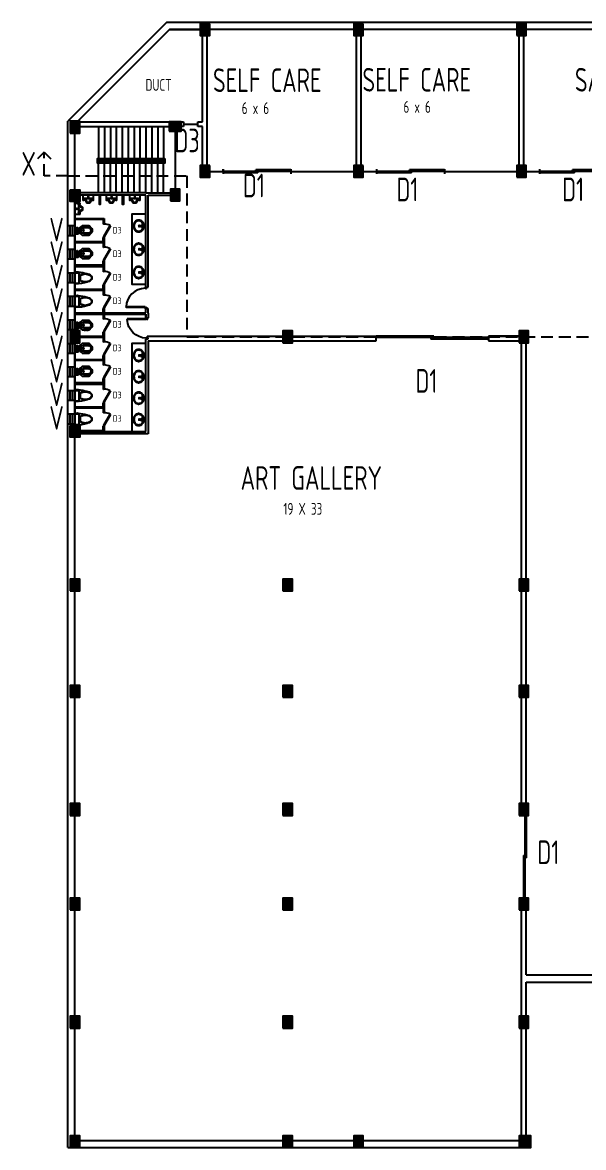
# Model space of a CAD drawing. Header units: millimetres. Extents: x 0 to 371, y 0 to 131.
# Drawn here: x 88.9 to 112.65, y 25.52 to 73.12 of the extents above; entities that cross this region are included whole.
import ezdxf

# ---------------------------------------------------------------- set-up
doc = ezdxf.new("R2010")
doc.units = ezdxf.units.MM
doc.linetypes.add('DASHDOT2', pattern=[0.5, 0.25, -0.125, 0, -0.125])
doc.linetypes.add('DASHED2', pattern=[0.375, 0.25, -0.125])
for name, color, linetype in [('COL_FILL', 8, 'Continuous'), ('COLUMN', 7, 'Continuous'), ('SANITARY', 151, 'Continuous'), ('STAIR', 2, 'Continuous'), ('WALL', 7, 'Continuous'), ('WINDOW', 2, 'Continuous')]:
    doc.layers.add(name, color=color, linetype=linetype)
doc.styles.add('YQ_DIM', font='SUPEROS.SHX', dxfattribs={"width": 0.8, "bigfont": 'HZDX.SHX'})
doc.styles.add('YQ_TEXT', font='SUPEROS.SHX', dxfattribs={"width": 0.8, "bigfont": 'HZDX.SHX'})

# ---------------------------------------------------------------- blocks, each defined once
blk = doc.blocks.new('WD_2TLP')
for p, q in [((-0.5, 0.3), (0.014, 0.3)), ((0.014, 0), (0.014, 0.3)), ((-0.5, 0), (0.5, 0)), ((-0.014, -0.3), (-0.014, 0)), ((-0.014, -0.3), (0.5, -0.3))]:
    blk.add_line(p, q)
blk = doc.blocks.new('yq_matong_01')
for p, q in [((0, 201), (0, -201)), ((20, 221), (139, 221)), ((216, 91), (238, 91)), ((216, 61), (238, 61)), ((223, 61), (223, -61)), ((238, 104), (238, -104)), ((252, 138), (252, 114)), ((20, -221), (139, -221)), ((97, -221), (97, -226)), ((97, -226), (132, -226)), ((132, -221), (132, -226)), ((216, -61), (238, -61)), ((216, -91), (238, -91)), ((252, -114), (252, -138))]:
    blk.add_line(p, q)
for centre, radius, start, end in [((55, 202), 54.8, 117.322, 181.8992), ((20, 201), 20, 90, 180), ((64, -1165), 1417, 71.4068, 91.3856), ((139, 201), 20, 2.3063, 90), ((217, 161), 83.2, 95.4963, 139.9324), ((-4840, 0), 5003, 357.6937, 2.3063), ((216, 76), 15, 90, 270), ((357, -47), 193, 123.2779, 128.1384), ((407, -123), 283, 105.2088, 123.2779), ((407, -123), 303, 105.2088, 120.5699), ((439, -242), 427, 74.7912, 105.2088), ((439, -242), 407, 74.7912, 105.2088), ((471, -123), 283, 56.7221, 74.7912), ((471, -123), 303, 56.7221, 74.7912), ((521, -47), 193, 32.2565, 56.7221), ((521, -47), 213, 32.2565, 56.7221), ((596, 0), 104, 360, 32.2565), ((596, 0), 124, 360, 32.2565), ((51, -204), 51.4, 175.687, 245.0918), ((20, -201), 20, 180, 270), ((64, 1165), 1417, 268.6144, 271.2036), ((157, -247), 63.1, 159.6834, 188.4939), ((114, -226), 37, 237.5287, 304.2772), ((72, -247), 63.1, 352.0944, 20.3166), ((64, 1165), 1417, 272.8967, 288.5932), ((139, -201), 20, 270, 357.6937), ((217, -161), 83.2, 220.0676, 264.5037), ((216, -76), 15, 90, 270), ((357, 47), 193, 231.8616, 236.7221), ((407, 123), 283, 236.7221, 254.7912), ((407, 123), 303, 239.4301, 254.7912), ((439, 242), 427, 254.7912, 285.2088), ((439, 242), 407, 254.7912, 285.2088), ((471, 123), 283, 285.2088, 303.2779), ((471, 123), 303, 285.2088, 303.2779), ((521, 47), 193, 303.2779, 327.7435), ((521, 47), 213, 303.2779, 327.7435), ((596, 0), 104, 327.7435, 360), ((596, 0), 124, 327.7435, 360)]:
    blk.add_arc(centre, radius, start, end)
blk = doc.blocks.new('yq_ctool_01')
blk.add_lwpolyline([(516, 177, 0.087396), (30, 251, 0.289473), (0, 201), (0, -201, 0.312446), (30, -251, 0.011298), (94, -251, 0.022445), (94, -257, 0.29977), (135, -256, 0.02582), (135, -250, 0.068596), (516, -177, 0.021224), (551, -169, 0.079005), (638, -130, 0.107159), (701, -66, 0.141682), (720, 0, 0.141682), (701, 66, 0.107159), (638, 130, 0.079005), (551, 169, 0.021224)], format="xyb", close=True)
blk.add_blockref('yq_matong_01', (0, 0))
blk = doc.blocks.new('yq_wcdoor_01')
for p, q in [((-0.435, 0.03), (-0.5, 0.03)), ((-0.45, 0), (-0.435, 0)), ((-0.45, -0.03), (-0.45, 0)), ((-0.435, 0), (-0.435, 0.03)), ((0.435, 0), (0.435, 0.03)), ((0.435, 0.03), (0.5, 0.03)), ((0.435, 0), (0.45, 0)), ((0.45, -0.03), (0.45, 0)), ((-0.45, -0.03), (-0.5, -0.03)), ((-0.435, -0.004), (-0.45, -0.03)), ((0.329, -0.48), (-0.45, -0.03)), ((-0.435, -0.004), (0.344, -0.454)), ((0.329, -0.48), (0.344, -0.454)), ((0.5, -0.03), (0.45, -0.03))]:
    blk.add_line(p, q)
blk.add_lwpolyline([(0.344, -0.454, 0.121959), (0.45, -0.03)], format="xyb")
blk = doc.blocks.new('DR_D01')
for p, q in [((-0.45, 0.93), (-0.42, 0.93)), ((-0.45, 0.03), (-0.45, 0.93)), ((-0.42, 0.03), (-0.42, 0.93)), ((-0.5, 0.03), (-0.42, 0.03)), ((-0.5, 0.03), (-0.5, -0.03)), ((-0.45, 0.03), (-0.45, 0)), ((-0.45, 0), (-0.435, 0)), ((-0.435, 0), (-0.435, -0.03)), ((0.435, 0), (0.435, -0.03)), ((0.45, 0), (0.435, 0)), ((0.45, 0.03), (0.45, 0)), ((0.5, 0.03), (0.45, 0.03)), ((0.5, -0.03), (0.5, 0.03)), ((-0.435, -0.03), (-0.5, -0.03)), ((0.435, -0.03), (0.5, -0.03))]:
    blk.add_line(p, q)
blk.add_arc((-0.46, 0.021), 0.91, 0.5915, 87.4664)
blk = doc.blocks.new('yq_urinal_01')
blk.add_lwpolyline([(325, -67), (247, -119), (202, -154, 0.464791), (204, -185), (210, -185, -0.414214), (220, -195), (220, -215, -0.414214), (210, -225), (0, -225), (0, 225), (210, 225, -0.414214), (220, 215), (220, 195, -0.414214), (210, 185), (204, 185, 0.464791), (202, 154), (247, 119), (325, 67, -0.253068), (330, 59), (330, 0), (330, -59)], format="xyb", close=True)
for points in [[(0, 10), (59, 10)], [(45, 0), (103, 0)], [(74, -22), (74, 22)], [(89, 10), (110, 10)], [(110, -10), (110, 10)], [(110, 4), (117, 4)], [(117, 10), (121, 10)], [(117, 4), (117, 10)], [(121, -10), (121, 10)], [(150, -165), (150, 165)], [(170, 185), (204, 185)], [(0, -10), (59, -10)], [(89, -10), (110, -10)], [(110, -4), (117, -4)], [(117, -4), (117, -10)], [(117, -10), (121, -10)], [(170, -185), (204, -185)]]:
    blk.add_lwpolyline(points)
for points in [[(170, 185, 0.414214), (150, 165, 0.414214)], [(150, -126), (263, -62), (302, -55, 0.357383), (310, -45), (310, 0), (310, 45, 0.357383), (302, 55), (263, 62), (150, 126)], [(150, -25, 0.623567), (150, 25, 0.623567)], [(150, -13, 0.433978), (150, 13, 0.433978)], [(150, -165, 0.414214), (170, -185, 0.414214)]]:
    blk.add_lwpolyline(points, format="xyb")
for radius in [18.3, 7.07]:
    blk.add_circle((74, 0), radius)
blk = doc.blocks.new('yq_sink_01')
for p, q in [((183, 24), (20, 24)), ((20, 24), (20, -24)), ((183, 24), (183, -24)), ((183, -24), (20, -24))]:
    blk.add_line(p, q)
at = {"linetype": 'DASHDOT2'}
for p, q in [((131, 97), (26, 97)), ((69, 24), (69, 158)), ((236, 48), (236, -48)), ((278, 0), (26, 0)), ((131, -97), (26, -97)), ((69, -24), (69, -158))]:
    blk.add_line(p, q, dxfattribs=at)
for centre, radius in [((69, 95), 33.5), ((69, 95), 23.9), ((236, 1), 23.9), ((69, -95), 33.5), ((69, -95), 23.9)]:
    blk.add_circle(centre, radius)
for centre, radius, start, end in [((366, 1), 326, 167.8612, 192.4926), ((312, 19), 269, 140.9541, 156.021), ((366, 1), 296, 168.0916, 192.4003), ((312, 19), 239, 140.9541, 155.6677), ((277, 47), 224, 117.0522, 140.9541), ((277, 47), 195, 117.0522, 140.9541), ((255, 91), 176, 62.9478, 117.0522), ((255, 91), 146, 62.9478, 117.0522), ((233, 47), 195, 39.0459, 62.9478), ((233, 47), 224, 39.0459, 62.9478), ((199, 19), 239, 18.571, 39.0459), ((199, 19), 269, 18.571, 39.0459), ((145, 1), 296, 0, 18.571), ((145, 1), 296, 341.429, 360), ((145, 1), 326, 360, 18.571), ((145, 1), 326, 341.429, 360), ((312, -17), 269, 204.5507, 219.0459), ((312, -17), 239, 204.736, 219.0459), ((277, -45), 224, 219.0459, 242.9478), ((277, -45), 195, 219.0459, 242.9478), ((255, -88), 176, 242.9478, 297.0522), ((255, -88), 146, 242.9478, 297.0522), ((233, -45), 195, 297.0522, 320.9541), ((233, -45), 224, 297.0522, 320.9541), ((199, -17), 239, 320.9541, 341.429), ((199, -17), 269, 320.9541, 341.429)]:
    blk.add_arc(centre, radius, start, end)
blk = doc.blocks.new('squat-02')
at = {"linetype": 'Continuous'}
for p, q in [((45, 16), (41, 13)), ((41, 13), (41, -11)), ((48, 16), (45, 16)), ((48, -15), (48, 16)), ((74, 11), (48, 11)), ((185, 11), (111, 11)), ((45, -15), (41, -11)), ((48, -15), (45, -15)), ((74, -10), (48, -10)), ((86, -24), (81, -115)), ((100, -24), (105, -115)), ((185, -10), (111, -10))]:
    blk.add_line(p, q, dxfattribs=at)
for p, q in [((48, 11), (43, 11)), ((65, 119), (65, 165)), ((119, 119), (119, 165)), ((352, -44), (352, 45)), ((48, -10), (43, -10)), ((394, -1), (310, -1))]:
    blk.add_line(p, q)
for points in [[(60, 135), (60, 149), (0, 149), (0, 135)], [(100, 25), (100, 119), (84, 119), (84, 25)], [(202, -39), (202, 40), (185, 40), (185, -39)]]:
    blk.add_lwpolyline(points, close=True, dxfattribs=at)
for points in [[(124, 124), (124, 160, 0.414214), (119, 165), (65, 165, 0.414214), (60, 160), (60, 124, 0.414214), (65, 119), (119, 119, 0.414214)], [(595, -212, -0.060317), (658, -138, 0.237937), (728, 1, 0.237937), (657, 140, -0.060317), (595, 214, 0.252396), (591, 216), (321, 216, 0.25049), (317, 214, -0.174085), (206, 131, 0.330997), (202, 126), (202, -125, 0.330997), (206, -130, -0.174085), (317, -212, 0.309789), (322, -214), (591, -214)], [(552, 119), (323, 119, 0.414239), (258, 54), (258, -52, 0.414256), (323, -117), (558, -117, 0.999885)]]:
    blk.add_lwpolyline(points, format="xyb", close=True, dxfattribs=at)
for points in [[(106, 18), (106, 25), (80, 25), (80, 18)], [(106, -16), (106, -24), (80, -24), (80, -17)]]:
    blk.add_lwpolyline(points, dxfattribs=at)
for points in [[(398, 203), (398, 132, -0.414214), (393, 127), (393, 127, -0.414214), (388, 132), (388, 203, -0.414214), (393, 208), (393, 208, -0.414214)], [(388, 203, -0.414214), (393, 208), (393, 208, -0.414214), (398, 203), (398, 132, -0.414214), (393, 127), (393, 127, -0.414214), (388, 132)], [(418, 203), (418, 132, -0.414214), (413, 127), (413, 127, -0.414214), (408, 132), (408, 203, -0.414214), (413, 208), (413, 208, -0.414214)], [(438, 203), (438, 132, -0.414214), (433, 127), (433, 127, -0.414214), (428, 132), (428, 203, -0.414214), (433, 208), (433, 208, -0.414214)], [(458, 203), (458, 132, -0.414214), (453, 127), (453, 127, -0.414214), (448, 132), (448, 203, -0.414214), (453, 208), (453, 208, -0.414214)], [(478, 203), (478, 132, -0.414214), (473, 127), (473, 127, -0.414214), (468, 132), (468, 203, -0.414214), (473, 208), (473, 208, -0.414214)], [(498, 203), (498, 132, -0.414214), (493, 127), (493, 127, -0.414214), (488, 132), (488, 203, -0.414214), (493, 208), (493, 208, -0.414214)], [(518, 203), (518, 132, -0.414214), (513, 127), (513, 127, -0.414214), (508, 132), (508, 203, -0.414214), (513, 208), (513, 208, -0.414214)], [(538, 203), (538, 132, -0.414214), (533, 127), (533, 127, -0.414214), (528, 132), (528, 203, -0.414214), (533, 208), (533, 208, -0.414214)], [(558, 203), (558, 132, -0.414214), (553, 127), (553, 127, -0.414214), (548, 132), (548, 203, -0.414214), (553, 208), (553, 208, -0.414214)], [(578, 203), (578, 132, -0.414214), (573, 127), (573, 127, -0.414214), (568, 132), (568, 203, -0.414214), (573, 208), (573, 208, -0.414214)], [(398, -201), (398, -130, 0.414214), (393, -125), (393, -125, 0.414214), (388, -130), (388, -201, 0.414214), (393, -206), (393, -206, 0.414214)], [(418, -201), (418, -130, 0.414214), (413, -125), (413, -125, 0.414214), (408, -130), (408, -201, 0.414214), (413, -206), (413, -206, 0.414214)], [(438, -201), (438, -130, 0.414214), (433, -125), (433, -125, 0.414214), (428, -130), (428, -201, 0.414214), (433, -206), (433, -206, 0.414214)], [(458, -201), (458, -130, 0.414214), (453, -125), (453, -125, 0.414214), (448, -130), (448, -201, 0.414214), (453, -206), (453, -206, 0.414214)], [(478, -201), (478, -130, 0.414214), (473, -125), (473, -125, 0.414214), (468, -130), (468, -201, 0.414214), (473, -206), (473, -206, 0.414214)], [(498, -201), (498, -130, 0.414214), (493, -125), (493, -125, 0.414214), (488, -130), (488, -201, 0.414214), (493, -206), (493, -206, 0.414214)], [(518, -201), (518, -130, 0.414214), (513, -125), (513, -125, 0.414214), (508, -130), (508, -201, 0.414214), (513, -206), (513, -206, 0.414214)], [(538, -201), (538, -130, 0.414214), (533, -125), (533, -125, 0.414214), (528, -130), (528, -201, 0.414214), (533, -206), (533, -206, 0.414214)], [(558, -201), (558, -130, 0.414214), (553, -125), (553, -125, 0.414214), (548, -130), (548, -201, 0.414214), (553, -206), (553, -206, 0.414214)], [(578, -201), (578, -130, 0.414214), (573, -125), (573, -125, 0.414214), (568, -130), (568, -201, 0.414214), (573, -206), (573, -206, 0.414214)]]:
    blk.add_lwpolyline(points, format="xyb", close=True)
blk.add_circle((93, 1), 21.5, dxfattribs=at)
blk.add_circle((352, -1), 33.1)
for centre, start, end in [((62, 1), 151.0478, 209.0178), ((62, 21), 200.6201, 209.0178), ((62, -20), 151.0478, 159.4455)]:
    blk.add_arc(centre, 21.1, start, end)
blk.add_arc((93, -114), 12.3, 183.5246, 356.541, dxfattribs=at)
blk = doc.blocks.new('yq_matong_06')
blk.add_lwpolyline([(202, 39), (185, 39), (185, 10), (111, 10, 0.101622), (106, 17), (106, 24), (100, 24), (100, 119), (119, 119, 0.414214), (124, 124), (124, 159, 0.414214), (119, 164), (65, 164, 0.414214), (60, 159), (60, 148), (0, 148), (0, 135), (60, 135), (60, 124, 0.414214), (65, 119), (84, 119), (84, 24), (80, 24), (80, 17, 0.110094), (74, 10), (48, 10), (48, 15), (45, 15), (41, 12), (41, -12), (45, -15), (48, -15), (48, -10), (74, -10, 0.110094), (80, -17), (80, -24), (86, -24), (81, -115, 0.940841), (105, -115), (100, -24), (106, -24), (106, -17, 0.101622), (111, -10), (185, -10), (185, -39), (202, -39), (202, -126, 0.330997), (206, -130, -0.174085), (317, -213, 0.309789), (322, -215), (591, -215, 0.252404), (595, -212, -0.060317), (658, -139, 0.237937), (728, 0, 0.237937), (657, 140, -0.060317), (595, 213, 0.252396), (591, 215), (321, 215, 0.25049), (317, 213, -0.174085), (206, 131, 0.330997), (202, 126)], format="xyb", close=True)
blk.add_blockref('squat-02', (0, -1))
blk = doc.blocks.new('yq_ctool_06')
blk.add_lwpolyline([(202, 39), (185, 39), (185, 10), (111, 10, 0.101622), (106, 17), (106, 24), (100, 24), (100, 119), (119, 119, 0.414214), (124, 124), (124, 159, 0.414214), (119, 164), (65, 164, 0.414214), (60, 159), (60, 148), (0, 148), (0, 135), (60, 135), (60, 124, 0.414214), (65, 119), (84, 119), (84, 24), (80, 24), (80, 17, 0.110094), (74, 10), (48, 10), (48, 15), (45, 15), (41, 12), (41, -12), (45, -15), (48, -15), (48, -10), (74, -10, 0.110094), (80, -17), (80, -24), (86, -24), (81, -115, 0.940841), (105, -115), (100, -24), (106, -24), (106, -17, 0.101622), (111, -10), (185, -10), (185, -39), (202, -39), (202, -126, 0.330997), (206, -130, -0.174085), (317, -213, 0.309789), (322, -215), (591, -215, 0.252404), (595, -212, -0.060317), (658, -139, 0.237937), (728, 0, 0.237937), (657, 140, -0.060317), (595, 213, 0.252396), (591, 215), (321, 215, 0.25049), (317, 213, -0.174085), (206, 131, 0.330997), (202, 126)], format="xyb", close=True)
blk.add_blockref('yq_matong_06', (0, 0))

msp = doc.modelspace()

# ---------------------------------------------------------------- hatches: boundary and pattern name
at = {"layer": 'COL_FILL'}
h = msp.add_hatch(color=256, dxfattribs=at)
h.dxf.hatch_style = 1
h.paths.add_polyline_path([(96.823, 73.0702), (96.423, 73.0702), (96.423, 72.5702), (96.823, 72.5702)])
h = msp.add_hatch(color=256, dxfattribs=at)
h.dxf.hatch_style = 1
h.paths.add_polyline_path([(103.322, 73.0702), (102.922, 73.0702), (102.922, 72.5702), (103.322, 72.5702)])
h = msp.add_hatch(color=256, dxfattribs=at)
h.dxf.hatch_style = 1
h.paths.add_polyline_path([(109.822, 72.5702), (110.222, 72.5702), (110.222, 73.0702), (109.822, 73.0702)])
h = msp.add_hatch(color=256, dxfattribs=at)
h.dxf.hatch_style = 1
h.paths.add_polyline_path([(90.922, 68.4445), (91.322, 68.4445), (91.322, 68.9445), (90.922, 68.9445)])
h = msp.add_hatch(color=256, dxfattribs=at)
h.dxf.hatch_style = 1
h.paths.add_polyline_path([(95.112, 68.5202), (95.612, 68.5202), (95.612, 68.9202), (95.112, 68.9202)])
h = msp.add_hatch(color=256, dxfattribs=at)
h.dxf.hatch_style = 1
h.paths.add_polyline_path([(96.823, 67.0702), (96.423, 67.0702), (96.423, 66.5702), (96.823, 66.5702)])
h = msp.add_hatch(color=256, dxfattribs=at)
h.dxf.hatch_style = 1
h.paths.add_polyline_path([(103.322, 67.0702), (102.922, 67.0702), (102.922, 66.5702), (103.322, 66.5702)])
h = msp.add_hatch(color=256, dxfattribs=at)
h.dxf.hatch_style = 1
h.paths.add_polyline_path([(109.822, 66.5702), (110.222, 66.5702), (110.222, 67.0702), (109.822, 67.0702)])
h = msp.add_hatch(color=256, dxfattribs=at)
h.dxf.hatch_style = 1
h.paths.add_polyline_path([(90.922, 66.0461), (91.322, 66.0461), (91.322, 65.5461), (90.922, 65.5461)])
h = msp.add_hatch(color=256, dxfattribs=at)
h.dxf.hatch_style = 1
h.paths.add_polyline_path([(95.162, 65.5702), (95.562, 65.5702), (95.562, 66.0702), (95.162, 66.0702)])
h = msp.add_hatch(color=256, dxfattribs=at)
h.dxf.hatch_style = 1
h.paths.add_polyline_path([(90.922, 59.5702), (91.322, 59.5702), (91.322, 60.0702), (90.922, 60.0702)])
h = msp.add_hatch(color=256, dxfattribs=at)
h.dxf.hatch_style = 1
h.paths.add_polyline_path([(99.922, 59.5702), (100.322, 59.5702), (100.322, 60.0702), (99.922, 60.0702)])
h = msp.add_hatch(color=256, dxfattribs=at)
h.dxf.hatch_style = 1
h.paths.add_polyline_path([(109.922, 59.5702), (110.322, 59.5702), (110.322, 60.0702), (109.922, 60.0702)])
h = msp.add_hatch(color=256, dxfattribs=at)
h.dxf.hatch_style = 1
h.paths.add_polyline_path([(90.922, 56.0702), (91.322, 56.0702), (91.322, 55.5702), (90.922, 55.5702)])
h = msp.add_hatch(color=256, dxfattribs=at)
h.dxf.hatch_style = 1
h.paths.add_polyline_path([(90.922, 49.0702), (91.322, 49.0702), (91.322, 49.5702), (90.922, 49.5702)])
h = msp.add_hatch(color=256, dxfattribs=at)
h.dxf.hatch_style = 1
h.paths.add_polyline_path([(99.922, 49.0702), (100.322, 49.0702), (100.322, 49.5702), (99.922, 49.5702)])
h = msp.add_hatch(color=256, dxfattribs=at)
h.dxf.hatch_style = 1
h.paths.add_polyline_path([(109.922, 49.0702), (110.322, 49.0702), (110.322, 49.5702), (109.922, 49.5702)])
h = msp.add_hatch(color=256, dxfattribs=at)
h.dxf.hatch_style = 1
h.paths.add_polyline_path([(90.922, 44.5702), (91.322, 44.5702), (91.322, 45.0702), (90.922, 45.0702)])
h = msp.add_hatch(color=256, dxfattribs=at)
h.dxf.hatch_style = 1
h.paths.add_polyline_path([(99.922, 44.5702), (100.322, 44.5702), (100.322, 45.0702), (99.922, 45.0702)])
h = msp.add_hatch(color=256, dxfattribs=at)
h.dxf.hatch_style = 1
h.paths.add_polyline_path([(109.922, 44.5702), (110.322, 44.5702), (110.322, 45.0702), (109.922, 45.0702)])
h = msp.add_hatch(color=256, dxfattribs=at)
h.dxf.hatch_style = 1
h.paths.add_polyline_path([(90.922, 39.5702), (91.322, 39.5702), (91.322, 40.0702), (90.922, 40.0702)])
h = msp.add_hatch(color=256, dxfattribs=at)
h.dxf.hatch_style = 1
h.paths.add_polyline_path([(99.922, 39.5702), (100.322, 39.5702), (100.322, 40.0702), (99.922, 40.0702)])
h = msp.add_hatch(color=256, dxfattribs=at)
h.dxf.hatch_style = 1
h.paths.add_polyline_path([(109.922, 39.5702), (110.322, 39.5702), (110.322, 40.0702), (109.922, 40.0702)])
h = msp.add_hatch(color=256, dxfattribs=at)
h.dxf.hatch_style = 1
h.paths.add_polyline_path([(90.922, 35.5702), (91.322, 35.5702), (91.322, 36.0702), (90.922, 36.0702)])
h = msp.add_hatch(color=256, dxfattribs=at)
h.dxf.hatch_style = 1
h.paths.add_polyline_path([(99.922, 35.5702), (100.322, 35.5702), (100.322, 36.0702), (99.922, 36.0702)])
h = msp.add_hatch(color=256, dxfattribs=at)
h.dxf.hatch_style = 1
h.paths.add_polyline_path([(109.922, 35.5702), (110.322, 35.5702), (110.322, 36.0702), (109.922, 36.0702)])
h = msp.add_hatch(color=256, dxfattribs=at)
h.dxf.hatch_style = 1
h.paths.add_polyline_path([(90.922, 30.5702), (91.322, 30.5702), (91.322, 31.0702), (90.922, 31.0702)])
h = msp.add_hatch(color=256, dxfattribs=at)
h.dxf.hatch_style = 1
h.paths.add_polyline_path([(99.922, 30.5702), (100.322, 30.5702), (100.322, 31.0702), (99.922, 31.0702)])
h = msp.add_hatch(color=256, dxfattribs=at)
h.dxf.hatch_style = 1
h.paths.add_polyline_path([(99.922, 30.5702), (100.322, 30.5702), (100.322, 31.0702), (99.922, 31.0702)])
h = msp.add_hatch(color=256, dxfattribs=at)
h.dxf.hatch_style = 1
h.paths.add_polyline_path([(109.922, 30.5702), (110.322, 30.5702), (110.322, 31.0702), (109.922, 31.0702)])
h = msp.add_hatch(color=256, dxfattribs=at)
h.dxf.hatch_style = 1
h.paths.add_polyline_path([(90.922, 25.5202), (91.322, 25.5202), (91.322, 26.0202), (90.922, 26.0202)])
h = msp.add_hatch(color=256, dxfattribs=at)
h.dxf.hatch_style = 1
h.paths.add_polyline_path([(99.922, 25.5202), (100.322, 25.5202), (100.322, 26.0202), (99.922, 26.0202)])
h = msp.add_hatch(color=256, dxfattribs=at)
h.dxf.hatch_style = 1
h.paths.add_polyline_path([(102.922, 25.5202), (103.322, 25.5202), (103.322, 26.0202), (102.922, 26.0202)])
h = msp.add_hatch(color=256, dxfattribs=at)
h.dxf.hatch_style = 1
h.paths.add_polyline_path([(109.922, 25.5202), (110.322, 25.5202), (110.322, 26.0202), (109.922, 26.0202)])
at = {"layer": 'COL_FILL', "true_color": 0x000000}
h = msp.add_hatch(color=18, dxfattribs=at)
h.dxf.hatch_style = 1
h.paths.add_polyline_path([(110.022, 25.5202), (110.422, 25.5202), (110.422, 26.0202), (110.022, 26.0202)])

# ---------------------------------------------------------------- linework, layer by layer
for p, q in [((94.9978, 73.1202), (90.822, 68.9445)), ((152.2362, 73.1202), (94.9978, 73.1202)), ((95.122, 72.8202), (91.122, 68.8202)), ((152.122, 72.8202), (95.122, 72.8202)), ((95.122, 72.8202), (96.622, 72.8202)), ((96.522, 68.9202), (96.522, 72.5702)), ((112.122, 72.8202), (103.122, 72.8202)), ((90.822, 25.5202), (90.822, 68.9445)), ((91.122, 25.8202), (91.122, 68.8202)), ((95.362, 68.7111), (95.362, 65.8202)), ((95.612, 68.9202), (95.712, 68.9202)), ((95.712, 68.7202), (95.612, 68.7202)), ((95.712, 68.9202), (95.712, 68.7202)), ((96.3224, 68.9202), (96.522, 68.9202)), ((96.3224, 68.7202), (96.3224, 68.9202)), ((96.5224, 68.7202), (96.3224, 68.7202)), ((89.822, 67.6299), (89.5392, 67.347)), ((89.822, 67.6299), (90.1049, 67.347)), ((96.622, 66.8202), (97.3897, 66.8202)), ((97.3897, 66.8202), (97.3897, 66.9202)), ((97.3897, 66.9202), (97.3897, 66.7202)), ((100.2564, 66.8202), (100.2564, 66.9202)), ((100.2564, 66.9202), (100.2564, 66.7202)), ((100.2564, 66.8202), (103.122, 66.8202)), ((103.322, 66.8202), (103.8887, 66.8202)), ((103.8887, 66.9202), (103.8887, 66.7202)), ((106.7554, 66.9202), (106.7554, 66.7202)), ((106.7554, 66.8202), (109.822, 66.8202)), ((110.222, 66.8202), (110.7887, 66.8202)), ((110.7887, 66.9202), (110.7887, 66.7202)), ((94.122, 65.9202), (91.122, 65.9202)), ((94.122, 65.8202), (91.122, 65.8202)), ((91.122, 65.8202), (91.122, 55.8202)), ((94.122, 65.9202), (94.222, 65.9202)), ((94.122, 61.9202), (94.122, 65.8202)), ((94.122, 61.9202), (94.122, 65.8202)), ((94.222, 65.9202), (95.162, 65.9202)), ((94.222, 65.8202), (95.362, 65.8202)), ((94.222, 61.9202), (94.222, 65.8202)), ((91.122, 64.5104), (90.822, 64.5104)), ((91.122, 64.0979), (90.822, 64.0979)), ((91.122, 63.5144), (90.822, 63.5144)), ((94.122, 63.3202), (94.122, 63.3202)), ((94.122, 63.3202), (94.122, 63.3202)), ((94.122, 63.3202), (94.122, 63.3202)), ((94.122, 63.3202), (94.122, 63.3202)), ((91.122, 63.1019), (90.822, 63.1019)), ((91.122, 62.5184), (90.822, 62.5184)), ((91.122, 62.1059), (90.822, 62.1059)), ((94.122, 61.9202), (94.222, 61.9202)), ((91.122, 61.5224), (90.822, 61.5224)), ((91.122, 61.1099), (90.822, 61.1099)), ((94.122, 60.8402), (94.122, 61.0202)), ((94.122, 60.8402), (94.122, 61.0202)), ((94.122, 61.0202), (94.222, 61.0202)), ((94.222, 60.8202), (94.222, 61.0202)), ((91.122, 60.5264), (90.822, 60.5264)), ((91.122, 60.8402), (94.122, 60.8402)), ((91.122, 60.7799), (94.122, 60.7799)), ((94.122, 60.6202), (94.122, 60.7799)), ((94.122, 60.7799), (94.122, 60.6202)), ((94.122, 60.6202), (94.222, 60.6202)), ((94.222, 60.8202), (94.222, 60.6202)), ((91.122, 60.1139), (90.822, 60.1139)), ((91.122, 59.5304), (90.822, 59.5304)), ((94.122, 55.8202), (94.122, 59.7202)), ((94.122, 59.7202), (94.145, 59.7202)), ((94.172, 59.848), (94.172, 59.7652)), ((94.172, 59.7787), (94.172, 59.7652)), ((94.222, 59.648), (94.222, 58.7202)), ((100.122, 59.5702), (100.322, 59.5702)), ((103.872, 59.648), (103.872, 59.848)), ((110.122, 59.848), (108.622, 59.848)), ((108.622, 59.848), (108.622, 59.648)), ((110.022, 58.7202), (110.022, 59.5702)), ((110.222, 58.9202), (110.222, 59.5702)), ((91.122, 59.1179), (90.822, 59.1179)), ((94.222, 58.7202), (94.222, 55.7202)), ((91.122, 58.5344), (90.822, 58.5344)), ((91.122, 58.1219), (90.822, 58.1219)), ((91.122, 57.5384), (90.822, 57.5384)), ((91.122, 57.1259), (90.822, 57.1259)), ((91.122, 56.5424), (90.822, 56.5424)), ((91.122, 56.1299), (90.822, 56.1299)), ((91.122, 55.8202), (94.122, 55.8202)), ((91.122, 55.8202), (91.322, 55.8202)), ((91.322, 55.8202), (91.122, 55.8202)), ((94.222, 55.7202), (91.122, 55.7202)), ((110.222, 32.8202), (125.122, 32.8202)), ((110.222, 32.5202), (125.122, 32.5202)), ((110.122, 30.5702), (110.122, 31.0702)), ((91.122, 25.8202), (110.122, 25.8202)), ((110.122, 25.8202), (110.122, 26.0202)), ((90.822, 25.5202), (110.422, 25.5202))]:
    msp.add_line(p, q)
at = {"color": 2}
msp.add_line((95.712, 68.8202), (96.3224, 68.8202), dxfattribs=at)
at = {"linetype": 'DASHED2', "ltscale": 2}
for p, q in [((89.822, 66.6299), (89.822, 67.6299)), ((90.822, 66.6299), (89.822, 66.6299)), ((90.822, 66.6299), (95.8538, 66.6299)), ((95.8538, 66.6299), (95.8538, 59.8202)), ((95.8538, 59.8202), (117.122, 59.8202))]:
    msp.add_line(p, q, dxfattribs=at)
at = {"layer": 'COLUMN'}
for points in [[(96.823, 73.0702), (96.423, 73.0702), (96.423, 72.5702), (96.823, 72.5702)], [(103.322, 73.0702), (102.922, 73.0702), (102.922, 72.5702), (103.322, 72.5702)], [(109.822, 72.5702), (110.222, 72.5702), (110.222, 73.0702), (109.822, 73.0702)], [(90.922, 68.4445), (91.322, 68.4445), (91.322, 68.9445), (90.922, 68.9445)], [(95.112, 68.5202), (95.612, 68.5202), (95.612, 68.9202), (95.112, 68.9202)], [(96.823, 67.0702), (96.423, 67.0702), (96.423, 66.5702), (96.823, 66.5702)], [(103.322, 67.0702), (102.922, 67.0702), (102.922, 66.5702), (103.322, 66.5702)], [(109.822, 66.5702), (110.222, 66.5702), (110.222, 67.0702), (109.822, 67.0702)], [(90.922, 66.0461), (91.322, 66.0461), (91.322, 65.5461), (90.922, 65.5461)], [(95.162, 65.5702), (95.562, 65.5702), (95.562, 66.0702), (95.162, 66.0702)], [(90.922, 59.5702), (91.322, 59.5702), (91.322, 60.0702), (90.922, 60.0702)], [(99.922, 59.5702), (100.322, 59.5702), (100.322, 60.0702), (99.922, 60.0702)], [(109.922, 59.5702), (110.322, 59.5702), (110.322, 60.0702), (109.922, 60.0702)], [(90.922, 56.0702), (91.322, 56.0702), (91.322, 55.5702), (90.922, 55.5702)], [(90.922, 49.0702), (91.322, 49.0702), (91.322, 49.5702), (90.922, 49.5702)], [(99.922, 49.0702), (100.322, 49.0702), (100.322, 49.5702), (99.922, 49.5702)], [(109.922, 49.0702), (110.322, 49.0702), (110.322, 49.5702), (109.922, 49.5702)], [(90.922, 44.5702), (91.322, 44.5702), (91.322, 45.0702), (90.922, 45.0702)], [(99.922, 44.5702), (100.322, 44.5702), (100.322, 45.0702), (99.922, 45.0702)], [(109.922, 44.5702), (110.322, 44.5702), (110.322, 45.0702), (109.922, 45.0702)], [(90.922, 39.5702), (91.322, 39.5702), (91.322, 40.0702), (90.922, 40.0702)], [(99.922, 39.5702), (100.322, 39.5702), (100.322, 40.0702), (99.922, 40.0702)], [(109.922, 39.5702), (110.322, 39.5702), (110.322, 40.0702), (109.922, 40.0702)], [(90.922, 35.5702), (91.322, 35.5702), (91.322, 36.0702), (90.922, 36.0702)], [(99.922, 35.5702), (100.322, 35.5702), (100.322, 36.0702), (99.922, 36.0702)], [(109.922, 35.5702), (110.322, 35.5702), (110.322, 36.0702), (109.922, 36.0702)], [(90.922, 30.5702), (91.322, 30.5702), (91.322, 31.0702), (90.922, 31.0702)], [(99.922, 30.5702), (100.322, 30.5702), (100.322, 31.0702), (99.922, 31.0702)], [(99.922, 30.5702), (100.322, 30.5702), (100.322, 31.0702), (99.922, 31.0702)], [(109.922, 30.5702), (110.322, 30.5702), (110.322, 31.0702), (109.922, 31.0702)], [(90.922, 25.5202), (91.322, 25.5202), (91.322, 26.0202), (90.922, 26.0202)], [(99.922, 25.5202), (100.322, 25.5202), (100.322, 26.0202), (99.922, 26.0202)], [(102.922, 25.5202), (103.322, 25.5202), (103.322, 26.0202), (102.922, 26.0202)], [(109.922, 25.5202), (110.322, 25.5202), (110.322, 26.0202), (109.922, 26.0202)], [(110.0151, 25.5202), (110.4151, 25.5202), (110.4151, 26.0202), (110.0151, 26.0202)]]:
    msp.add_lwpolyline(points, close=True, dxfattribs=at)
at = {"layer": 'COLUMN', "color": 1}
for points in [[(109.822, 72.5702), (110.222, 72.5702), (110.222, 73.0702), (109.822, 73.0702)], [(109.822, 66.5702), (110.222, 66.5702), (110.222, 67.0702), (109.822, 67.0702)]]:
    msp.add_lwpolyline(points, close=True, dxfattribs=at)
at = {"layer": 'SANITARY'}
for p, q in [((91.122, 64.8322), (92.362, 64.8322)), ((91.122, 64.7922), (92.322, 64.7922)), ((92.322, 64.7922), (92.322, 64.6222)), ((92.362, 64.8322), (92.362, 64.6222)), ((92.322, 64.6222), (92.362, 64.6222)), ((91.122, 63.8522), (92.322, 63.8522)), ((91.122, 63.8122), (92.322, 63.8122)), ((92.322, 63.8522), (92.322, 64.0222)), ((92.322, 64.0222), (92.362, 64.0222)), ((92.322, 63.8122), (92.322, 63.6422)), ((92.362, 64.0222), (92.362, 63.6422)), ((92.322, 63.6422), (92.362, 63.6422)), ((91.122, 62.8722), (92.322, 62.8722)), ((91.122, 62.8322), (92.362, 62.8322)), ((91.122, 62.8322), (92.362, 62.8322)), ((92.322, 62.8722), (92.322, 63.0422)), ((92.322, 63.0422), (92.362, 63.0422)), ((92.362, 63.0422), (92.362, 62.6142)), ((91.122, 62.7922), (92.322, 62.7922)), ((92.322, 62.7922), (92.322, 62.6142)), ((92.322, 62.6142), (92.362, 62.6142)), ((92.322, 61.8362), (92.322, 62.0142)), ((92.322, 62.0142), (92.362, 62.0142)), ((92.362, 62.0142), (92.362, 61.6182)), ((91.122, 61.8362), (92.322, 61.8362)), ((91.122, 61.7962), (92.322, 61.7962)), ((92.322, 61.7962), (92.322, 61.6182)), ((92.322, 61.6182), (92.362, 61.6182)), ((92.322, 60.8402), (92.322, 61.0182)), ((92.322, 61.0182), (92.362, 61.0182)), ((92.362, 61.0182), (92.362, 60.8402)), ((92.322, 60.7802), (92.322, 60.6122)), ((92.322, 60.6122), (92.362, 60.6122)), ((92.362, 60.7799), (92.362, 60.6122)), ((92.322, 59.8442), (92.322, 60.0122)), ((92.322, 60.0122), (92.362, 60.0122)), ((92.362, 60.0122), (92.362, 59.6362)), ((91.122, 59.8442), (92.322, 59.8442)), ((91.122, 59.8042), (92.322, 59.8042)), ((92.322, 59.8042), (92.322, 59.6362)), ((92.322, 59.6362), (92.362, 59.6362)), ((92.322, 58.8682), (92.322, 59.0362)), ((92.322, 59.0362), (92.362, 59.0362)), ((92.362, 59.0362), (92.362, 58.6602)), ((91.122, 58.8682), (92.322, 58.8682)), ((91.122, 58.8282), (92.322, 58.8282)), ((92.322, 58.8282), (92.322, 58.6602)), ((92.322, 58.6602), (92.362, 58.6602)), ((91.122, 57.8922), (92.322, 57.8922)), ((91.122, 57.8522), (92.322, 57.8522)), ((91.122, 57.8122), (92.322, 57.8122)), ((92.322, 57.8922), (92.322, 58.0602)), ((92.322, 58.0602), (92.362, 58.0602)), ((92.322, 57.8122), (92.322, 57.6342)), ((92.322, 57.6342), (92.362, 57.6342)), ((92.362, 58.0602), (92.36, 57.6342)), ((91.122, 56.8562), (92.322, 56.8562)), ((91.122, 56.8162), (92.322, 56.8162)), ((92.322, 56.8562), (92.322, 57.0342)), ((92.322, 57.0342), (92.362, 57.0342)), ((92.322, 56.8162), (92.322, 56.6382)), ((92.362, 57.0342), (92.362, 56.6382)), ((92.322, 56.6382), (92.362, 56.6382)), ((91.122, 55.8602), (92.322, 55.8602)), ((91.122, 55.8202), (91.322, 55.8202)), ((92.322, 55.8602), (92.322, 56.0382)), ((92.322, 56.0382), (92.362, 56.0382)), ((92.362, 56.0382), (92.362, 55.8202))]:
    msp.add_line(p, q, dxfattribs=at)
for points in [[(92.1936, 65.8202), (92.1936, 65.4202), (92.1536, 65.4202), (92.1536, 65.8202)], [(93.1778, 65.8202), (93.1778, 65.4202), (93.1378, 65.4202), (93.1378, 65.8202)], [(94.122, 65.0088), (93.522, 65.0088), (93.522, 62.0442), (94.122, 62.0442)], [(94.122, 59.5328), (93.522, 59.5328), (93.522, 55.8202)]]:
    msp.add_lwpolyline(points, dxfattribs=at)
at = {"layer": 'STAIR'}
for p, q in [((92.122, 68.7202), (92.122, 67.3702)), ((92.372, 68.7202), (92.372, 67.3702)), ((92.622, 68.7202), (92.622, 67.3702)), ((92.872, 68.7202), (92.872, 67.3702)), ((93.122, 68.7202), (93.122, 67.3702)), ((93.372, 68.7202), (93.372, 67.3702)), ((93.622, 68.7202), (93.622, 67.3702)), ((93.872, 68.7202), (93.872, 67.3702)), ((94.122, 68.7202), (94.122, 67.3702)), ((94.372, 68.7202), (94.372, 67.3702)), ((94.622, 68.7202), (94.622, 67.3702)), ((94.872, 68.7202), (94.872, 67.3702)), ((92.122, 65.9202), (92.122, 67.1702)), ((92.372, 65.9202), (92.372, 67.1702)), ((92.622, 65.9202), (92.622, 67.1702)), ((92.872, 65.9202), (92.872, 67.1702)), ((93.122, 65.9202), (93.122, 67.1702)), ((93.372, 65.9202), (93.372, 67.1702)), ((93.622, 65.9202), (93.622, 67.1702)), ((93.872, 65.9202), (93.872, 67.1702)), ((94.122, 65.9202), (94.122, 67.1702)), ((94.372, 65.9202), (94.372, 67.1702)), ((94.622, 65.9202), (94.622, 67.1702)), ((94.872, 65.9202), (94.872, 67.1702))]:
    msp.add_line(p, q, dxfattribs=at)
for points in [[(94.922, 67.3702), (94.922, 67.1702), (92.072, 67.1702), (92.072, 67.3702)], [(94.872, 67.3202), (94.872, 67.2202), (92.122, 67.2202), (92.122, 67.3202)]]:
    msp.add_lwpolyline(points, close=True, dxfattribs=at)
at = {"layer": 'WALL'}
for p, q in [((96.722, 67.0702), (96.723, 72.5702)), ((103.022, 72.6202), (103.022, 66.8202)), ((103.222, 72.8202), (103.222, 66.8202)), ((109.922, 66.8202), (109.922, 72.8202)), ((110.122, 66.8202), (110.122, 72.8202)), ((91.222, 68.9202), (95.522, 68.9202)), ((91.222, 68.7202), (95.112, 68.7202)), ((96.5221, 67.0702), (96.5224, 68.7202)), ((90.922, 64.0979), (90.922, 64.5104)), ((91.022, 64.0979), (91.022, 64.5104)), ((90.922, 63.1019), (90.922, 63.5144)), ((91.022, 63.1019), (91.022, 63.5144)), ((90.922, 62.1059), (90.922, 62.5184)), ((91.022, 62.1059), (91.022, 62.5184)), ((90.922, 61.1099), (90.922, 61.5224)), ((91.022, 61.1099), (91.022, 61.5224)), ((90.922, 60.1139), (90.922, 60.5264)), ((91.022, 60.1139), (91.022, 60.5264)), ((90.922, 59.1179), (90.922, 59.5304)), ((91.022, 59.1179), (91.022, 59.5304)), ((94.172, 59.848), (103.872, 59.848)), ((94.222, 59.648), (103.872, 59.648)), ((108.622, 59.848), (110.222, 59.848)), ((108.622, 59.648), (110.022, 59.648)), ((110.022, 49.5702), (110.022, 58.7202)), ((110.222, 49.5702), (110.222, 58.9202)), ((90.922, 58.1219), (90.922, 58.5344)), ((91.022, 58.1219), (91.022, 58.5344)), ((90.922, 57.1259), (90.922, 57.5384)), ((91.022, 57.1259), (91.022, 57.5384)), ((90.922, 56.1299), (90.922, 56.5424)), ((91.022, 56.1299), (91.022, 56.5424)), ((110.022, 45.0702), (110.022, 49.0702)), ((110.222, 45.0702), (110.222, 49.0702)), ((110.022, 40.0702), (110.022, 44.5702)), ((110.222, 40.0702), (110.222, 44.5702)), ((110.022, 31.0702), (110.022, 35.5702)), ((110.222, 32.8202), (110.222, 35.5702)), ((110.222, 31.0702), (110.222, 32.5202)), ((110.022, 26.0202), (110.022, 30.5702)), ((110.222, 26.0202), (110.222, 30.5702))]:
    msp.add_line(p, q, dxfattribs=at)

# ---------------------------------------------------------------- block references
at = {"layer": 'SANITARY'}
for name, p, xscale, yscale, zscale, rotation in [('yq_urinal_01', (91.6815, 65.8202), -0.001, 0.001, 0.001, 90), ('yq_urinal_01', (92.6657, 65.8202), -0.001, 0.001, 0.001, 90), ('yq_urinal_01', (93.6499, 65.8202), -0.001, 0.001, 0.001, 90), ('yq_urinal_01', (91.122, 65.2404), -0.001, 0.001, 0.001, 180), ('yq_ctool_06', (91.122, 64.3222), -0.001, 0.001, 0.001, 180), ('yq_wcdoor_01', (92.342, 64.3222), -0.6, -0.6, 0.6, 270.000000000006), ('yq_ctool_06', (91.122, 63.3422), -0.001, 0.001, 0.001, 180), ('yq_wcdoor_01', (92.342, 63.3422), -0.6, -0.6, 0.6, 270.000000000006), ('yq_ctool_01', (91.122, 62.3142), -0.001, 0.001, 0.001, 180), ('yq_wcdoor_01', (92.342, 62.3142), -0.6, -0.6, 0.6, 270.000000000006), ('yq_ctool_01', (91.122, 61.3182), -0.001, 0.001, 0.001, 180), ('yq_wcdoor_01', (92.342, 61.3182), -0.6, -0.6, 0.6, 270.000000000006), ('yq_ctool_06', (91.122, 60.3122), -0.001, 0.001, 0.001, 180), ('yq_wcdoor_01', (92.342, 60.3122), -0.6, -0.6, 0.6, 270.000000000006), ('yq_ctool_06', (91.122, 59.3362), -0.001, 0.001, 0.001, 180), ('yq_wcdoor_01', (92.342, 59.3362), -0.6, -0.6, 0.6, 270.000000000006), ('yq_ctool_06', (91.122, 58.3602), -0.001, 0.001, 0.001, 180), ('yq_wcdoor_01', (92.342, 58.3602), -0.6, -0.6, 0.6, 270.000000000006), ('yq_ctool_01', (91.122, 57.3342), -0.001, 0.001, 0.001, 180), ('yq_wcdoor_01', (92.342, 57.3342), -0.6, -0.6, 0.6, 270.000000000006), ('yq_ctool_01', (91.122, 56.3382), -0.001, 0.001, 0.001, 180), ('yq_wcdoor_01', (92.342, 56.3382), -0.6, -0.6, 0.6, 270.000000000006)]:
    msp.add_blockref(name, p, dxfattribs=dict(at, xscale=xscale, yscale=yscale, zscale=zscale, rotation=rotation))
at = {"layer": 'SANITARY', "xscale": -0.001, "yscale": 0.001, "zscale": 0.001}
for p in [(94.072, 64.5088), (94.072, 63.5265), (94.072, 62.5442), (94.072, 59.0328), (94.072, 58.1286), (94.072, 57.2244), (94.072, 56.3202)]:
    msp.add_blockref('yq_sink_01', p, dxfattribs=at)
at = {"layer": 'WINDOW', "xscale": -2.866666666665878, "yscale": 0.2000000000000455, "zscale": 2.866666666665878}
for p in [(98.823, 66.8202), (105.322, 66.8202), (112.222, 66.8202)]:
    msp.add_blockref('WD_2TLP', p, dxfattribs=at)
at = {"layer": 'WINDOW'}
for name, p, xscale, yscale, zscale, rotation in [('DR_D01', (94.122, 61.4702), -0.9, -0.9, 0.9, 270), ('DR_D01', (94.172, 60.1702), -0.8999999999999985, 0.8999999999999985, 0.8999999999999985, 90.00000000002359), ('WD_2TLP', (106.247, 59.788), 4.750000000000284, 0.1999999999999886, 4.750000000000284, 180.0000000000119), ('WD_2TLP', (110.162, 37.8202), 3.5, 0.2000000000000455, 3.5, 270.0000000000118)]:
    msp.add_blockref(name, p, dxfattribs=dict(at, xscale=xscale, yscale=yscale, zscale=zscale, rotation=rotation))

# ---------------------------------------------------------------- texts
at = {"color": 250, "width": 0.8}
for s, height, style, p in [('SELF CARE', 1, 'YQ_TEXT', (96.9622, 70.1773)), ('SELF CARE', 1, 'YQ_TEXT', (103.2891, 70.1981)), ('SALON', 1, 'YQ_TEXT', (112.2813, 70.1981)), ('DUCT', 0.5, 'YQ_TEXT', (94.1068, 70.2298)), ('6 x 6 ', 0.5, 'YQ_TEXT', (98.1803, 69.2466)), ('6 x 6 ', 0.5, 'YQ_TEXT', (105.0237, 69.2976)), ('D3', 1, 'YQ_DIM', (95.3341, 67.6299)), ('X', 1, 'YQ_DIM', (88.8517, 66.6398)), ('D1', 1, 'YQ_DIM', (98.2318, 65.7229)), ('D1', 1, 'YQ_DIM', (104.7283, 65.5556)), ('D1', 1, 'YQ_DIM', (111.744, 65.5556)), ('V', 1, 'YQ_DIM', (90.0359, 63.8605)), ('D3', 0.27971, 'YQ_DIM', (92.7227, 64.1925)), ('V', 1, 'YQ_DIM', (90.0359, 62.8645)), ('D3', 0.27971, 'YQ_DIM', (92.7227, 63.1965)), ('V', 1, 'YQ_DIM', (90.0359, 61.8685)), ('D3', 0.27971, 'YQ_DIM', (92.7227, 62.2005)), ('V', 1, 'YQ_DIM', (90.0359, 60.8725)), ('D3', 0.27971, 'YQ_DIM', (92.7227, 61.2045)), ('V', 1, 'YQ_DIM', (90.0359, 59.8765)), ('D3', 0.27971, 'YQ_DIM', (92.7227, 60.2085)), ('V', 1, 'YQ_DIM', (90.0359, 58.8805)), ('D3', 0.27971, 'YQ_DIM', (92.7227, 59.2125)), ('V', 1, 'YQ_DIM', (90.0359, 57.8845)), ('D3', 0.27971, 'YQ_DIM', (92.7227, 58.2214)), ('D1', 1, 'YQ_DIM', (105.5332, 57.4545)), ('V', 1, 'YQ_DIM', (90.0359, 56.8885)), ('D3', 0.27971, 'YQ_DIM', (92.7227, 57.2205)), ('V', 1, 'YQ_DIM', (90.0359, 55.8925)), ('D3', 0.27971, 'YQ_DIM', (92.7227, 56.2245)), ('ART GALLERY', 1, 'YQ_TEXT', (98.1325, 53.3484)), ('19 X 33 ', 0.5, 'YQ_TEXT', (99.945, 52.2932)), ('D1', 1, 'YQ_DIM', (110.6927, 37.5116))]:
    msp.add_text(s, height=height, dxfattribs=dict(at, style=style)).set_placement(p)

doc.saveas('drawing.dxf')
